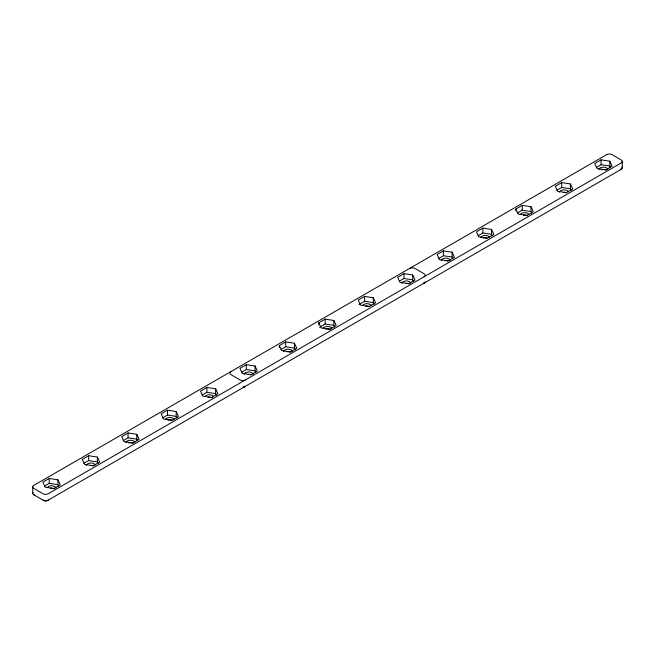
<?xml version="1.0" encoding="UTF-8"?>
<svg xmlns="http://www.w3.org/2000/svg" width="655" height="655" viewBox="0 0 655 655"><rect width="100%" height="100%" fill="white"/><g stroke="black" fill="none" stroke-linecap="round" stroke-linejoin="round"><path stroke-width="0.98" d="M323.193 328.368L323.455 327.95A4.462 2.571 0 0 1 325.617 326.698L327.115 326.468A4.462 2.571 0 0 1 331.807 328.368M49.231 478.461L42.862 482.145L45.187 487.173L53.898 488.515L60.268 484.839L57.935 479.812L49.231 478.461L49.231 483.316L44.45 486.075M88.646 455.708L82.276 459.384L84.61 464.411L93.313 465.754L99.691 462.078L97.358 457.051L88.646 455.708L88.646 460.563L83.873 463.322M128.069 432.947L121.699 436.623L124.032 441.65L132.736 443.001L139.106 439.317L136.772 434.29L128.069 432.947L128.069 437.802L123.287 440.561M167.492 410.186L161.114 413.87L163.447 418.897L172.15 420.24L178.528 416.564L176.195 411.536L167.492 410.186L167.492 415.041L162.71 417.8M206.906 387.433L200.536 391.109L202.87 396.136L211.573 397.479L217.943 393.802L215.618 388.775L206.906 387.433L206.906 392.288L202.133 395.047M246.329 364.671L239.959 368.347L242.285 373.375L250.996 374.726L257.366 371.041L255.032 366.014L246.329 364.671L246.329 369.526L241.548 372.286M279.374 345.594L285.744 341.91L294.455 343.261L296.789 348.288L290.411 351.964L281.707 350.613L279.374 345.594L279.374 347.535M318.797 322.833L325.167 319.157L333.87 320.5L336.203 325.527L329.833 329.203L321.13 327.86L318.797 322.833L318.797 324.774M364.589 296.396L358.211 300.072L360.545 305.099L369.248 306.45L375.626 302.766L373.293 297.738L364.589 296.396L364.589 301.251L359.014 304.469M404.004 273.634L397.634 277.319L399.968 282.338L408.671 283.689L415.041 280.012L412.715 274.985L404.004 273.634L404.004 278.49L399.231 281.249M443.427 250.873L437.057 254.558L439.382 259.585L448.094 260.927L454.464 257.251L452.13 252.224L443.427 250.873L443.427 255.728L438.645 258.496M482.85 228.12L476.472 231.796L478.805 236.823L487.508 238.174L493.886 234.49L491.553 229.463L482.85 228.12L482.85 232.975L478.068 235.734M515.894 209.035L522.264 205.359L530.968 206.71L533.301 211.729L526.931 215.413L518.228 214.062L515.894 209.035L515.894 210.984M561.687 182.598L555.309 186.282L557.642 191.309L566.354 192.652L572.724 188.976L570.39 183.949L561.687 182.598L561.687 187.453L556.906 190.212M601.102 159.845L594.732 163.521L597.065 168.548L605.769 169.891L612.138 166.214L609.813 161.187L601.102 159.845L601.102 164.7L596.328 167.459M280.97 349.524L285.744 346.765L294.455 348.116L295.233 349.786M319.591 327.23L325.167 324.012L333.87 325.355L334.648 327.033M517.483 212.973L522.264 210.214L530.968 211.565L531.745 213.235M325.617 329.129L327.115 328.9A4.462 2.571 0 0 1 330.652 329.645M601.102 164.7L609.813 166.043L610.591 167.721M561.687 187.453L570.39 188.804L571.168 190.482M482.85 232.975L491.553 234.318L492.331 235.996M443.427 255.728L452.13 257.079L452.908 258.758M404.004 278.49L412.715 279.841L413.493 281.511M364.589 301.251L373.293 302.594L374.07 304.272M246.329 369.526L255.032 370.869L255.81 372.548M206.906 392.288L215.618 393.63L216.396 395.309M167.492 415.041L176.195 416.392L176.973 418.062M128.069 437.802L136.772 439.145L137.55 440.823M88.646 460.563L97.358 461.906L98.135 463.584M49.231 483.316L57.935 484.667L58.713 486.337M622.25 161.269L622.25 168.016M609.813 161.187L609.813 166.043M570.39 183.949L570.39 188.804M530.968 206.71L530.968 211.565M522.264 205.359L522.264 210.214M491.553 229.463L491.553 234.318M452.13 252.224L452.13 257.079M412.715 274.985L412.715 279.841M373.293 297.738L373.293 302.594M333.87 320.5L333.87 325.355M325.167 319.157L325.167 324.012M294.455 343.261L294.455 348.116M285.744 341.91L285.744 346.765M255.032 366.014L255.032 370.869M215.618 388.775L215.618 393.63M176.195 411.536L176.195 416.392M136.772 434.29L136.772 439.145M97.358 457.051L97.358 461.906M57.935 479.812L57.935 484.667M32.75 486.714L32.75 493.461M33.086 492.372A3.717 2.145 0 0 0 33.823 494.795L43.811 500.559A2.604 1.498 0 0 0 47.487 500.559L621.177 169.342A3.717 2.145 0 0 0 621.914 166.919M34.617 495.245A2.604 1.498 0 0 1 33.864 494.32M48.282 500.101A3.717 2.145 0 0 1 43.025 500.101M425.152 281.806A3.717 2.145 0 0 1 424.08 283.14M424.039 282.665A2.604 1.498 0 0 1 423.286 283.59M424.08 276.762A3.717 2.145 0 0 0 424.08 273.733L414.877 268.419A3.717 2.145 0 0 0 409.621 268.419M50.41 488.286A4.462 2.571 0 0 1 54.717 488.949M167.934 420.166A4.462 2.571 0 0 1 172.38 420.387M90.595 465.451A4.462 2.571 0 0 1 93.542 465.901M128.519 442.919A4.462 2.571 0 0 1 132.957 443.148M286.923 351.735A4.462 2.571 0 0 1 290.64 352.112M208.085 397.249A4.462 2.571 0 0 1 212.392 397.921M248.27 374.414A4.462 2.571 0 0 1 251.217 374.873M365.768 306.212A4.462 2.571 0 0 1 369.477 306.597M405.953 283.378A4.462 2.571 0 0 1 408.9 283.836M401.9 283.296A4.462 2.571 0 0 1 406.337 280.946A4.462 2.571 0 0 1 410.783 283.296M362.608 305.607A4.462 2.571 0 0 1 366.923 303.699A4.462 2.571 0 0 1 371.229 305.607M283.64 351.571A4.462 2.571 0 0 1 288.077 349.221A4.462 2.571 0 0 1 292.523 351.571M244.217 374.324A4.462 2.571 0 0 1 248.663 371.974A4.462 2.571 0 0 1 253.1 374.324M204.933 396.643A4.462 2.571 0 0 1 209.24 394.736A4.462 2.571 0 0 1 213.546 396.643M165.51 419.405A4.462 2.571 0 0 1 169.825 417.497A4.462 2.571 0 0 1 174.132 419.405M125.957 442.6A4.462 2.571 0 0 1 130.402 440.25A4.462 2.571 0 0 1 134.848 442.6M86.542 465.361A4.462 2.571 0 0 1 90.595 463.019A4.462 2.571 0 0 1 95.294 464.919M47.258 487.68A4.462 2.571 0 0 1 51.95 485.781A4.462 2.571 0 0 1 56.003 488.122M245.379 386.311A3.717 2.145 0 0 1 243.07 386.933M244.585 386.769A2.604 1.498 0 0 1 243.423 387.154M621.136 168.605A2.604 1.498 0 0 1 620.383 169.801M245.379 379.941A3.717 2.145 0 0 1 240.123 379.941L230.92 374.627A3.717 2.145 0 0 1 230.92 371.59M444.606 260.698A4.462 2.571 0 0 1 448.315 261.075M483.292 238.093A4.462 2.571 0 0 1 487.066 238.093M523.443 215.184A4.462 2.571 0 0 1 527.75 215.847M563.627 192.349A4.462 2.571 0 0 1 566.575 192.799M601.552 169.817A4.462 2.571 0 0 1 605.998 170.046M598.998 169.498A4.462 2.571 0 0 1 603.435 167.148A4.462 2.571 0 0 1 607.881 169.498M559.575 192.259A4.462 2.571 0 0 1 563.627 189.917A4.462 2.571 0 0 1 568.327 191.817M520.291 214.578A4.462 2.571 0 0 1 524.598 212.67A4.462 2.571 0 0 1 528.904 214.578M480.868 237.331A4.462 2.571 0 0 1 485.175 235.423A4.462 2.571 0 0 1 489.49 237.331M441.314 260.534A4.462 2.571 0 0 1 445.76 258.185A4.462 2.571 0 0 1 450.198 260.534M606.718 154.629L33.823 485.388A3.717 2.145 0 0 0 33.823 488.417L43.025 493.731A3.717 2.145 0 0 0 48.282 493.731L621.177 162.972A3.717 2.145 0 0 0 621.177 159.935L611.975 154.629A3.717 2.145 0 0 0 606.718 154.629"/></g></svg>
